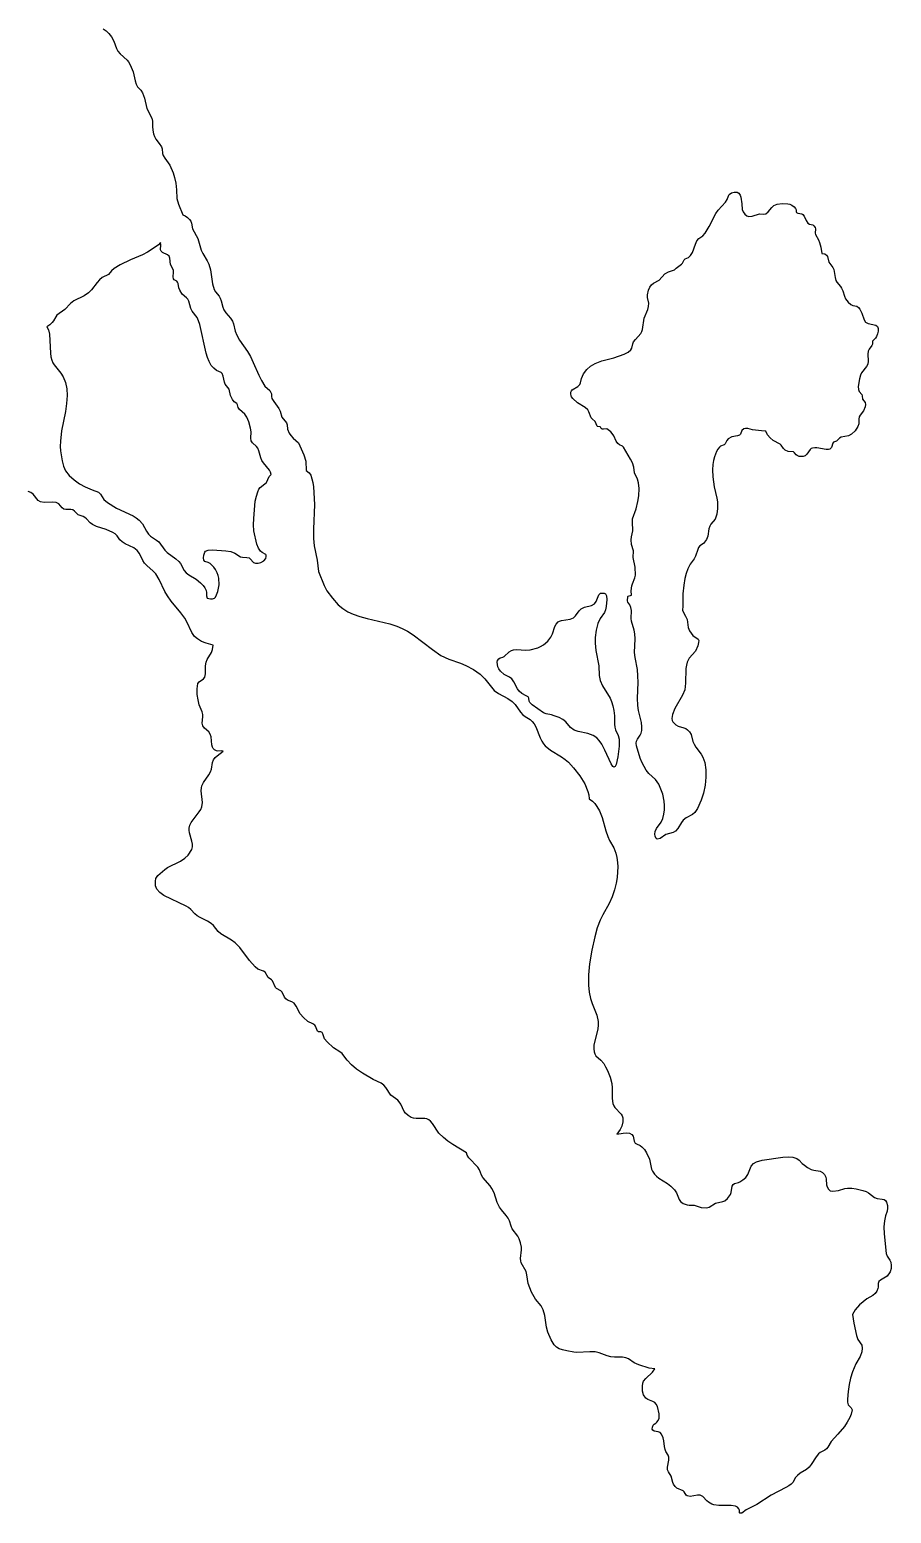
# Model space of a CAD drawing. Header units: metres. Extents: x 4718772 to 4722963, y 2429372 to 2432870.
# Drawn here: x 4721672.3 to 4721905.7, y 2430436 to 2430837.9 of the extents above; entities that cross this region are included whole.
import ezdxf

# ---------------------------------------------------------------- set-up
doc = ezdxf.new("R2010")
doc.units = ezdxf.units.M
doc.layers.add('HI-CUERPO DE AGUA', color=5, linetype='Continuous')

msp = doc.modelspace()

# ---------------------------------------------------------------- linework, layer by layer
at = {"layer": 'HI-CUERPO DE AGUA'}
msp.add_polyline3d([(4721692.23, 2430838.14, 68.56), (4721693.01, 2430837.56, 68.56), (4721693.7, 2430836.86, 68.56), (4721694.42, 2430835.93, 68.56), (4721695.13, 2430834.76, 68.56), (4721695.83, 2430832.79, 68.56), (4721696.18, 2430832.1, 68.56), (4721696.81, 2430831.36, 68.56), (4721698.71, 2430829.66, 68.56), (4721699.09, 2430829.2, 68.56), (4721699.56, 2430828.39, 68.56), (4721700.36, 2430826.49, 68.56), (4721700.83, 2430824.04, 68.56), (4721701.11, 2430823.12, 68.56), (4721701.5, 2430822.46, 68.56), (4721702.42, 2430821.54, 68.56), (4721702.88, 2430820.76, 68.56), (4721703.42, 2430819.38, 68.56), (4721704.04, 2430816.58, 68.56), (4721705.39, 2430813.92, 68.56), (4721705.56, 2430813.16, 68.56), (4721705.53, 2430811.68, 68.56), (4721705.63, 2430810.71, 68.54), (4721705.82, 2430809.73, 68.48), (4721706.07, 2430808.98, 68.43), (4721706.43, 2430808.28, 68.39), (4721707.4, 2430807.09, 68.32), (4721707.98, 2430806.13, 68.26), (4721708.19, 2430805.62, 68.23), (4721708.31, 2430804.35, 68.14), (4721708.5, 2430803.78, 68.06), (4721708.89, 2430803.1, 68.06), (4721710.3, 2430801.18, 68.06), (4721711.13, 2430799.17, 68.06), (4721711.53, 2430797.84, 68.06), (4721711.86, 2430796.29, 68.06), (4721712.08, 2430794.52, 68.17), (4721712.15, 2430792.18, 68.3), (4721712.58, 2430790.67, 68.34), (4721713.8, 2430787.77, 68.4), (4721714.45, 2430787.46, 68.44), (4721715.08, 2430787.02, 68.46), (4721715.63, 2430786.49, 68.42), (4721715.96, 2430786.02, 68.38), (4721716.15, 2430785.47, 68.33), (4721716.42, 2430783.94, 68.17), (4721717.88, 2430781.34, 68.06), (4721718.73, 2430778.17, 68.16), (4721719.17, 2430777.28, 68.34), (4721720.42, 2430775.25, 68.41), (4721720.84, 2430774.35, 68.35), (4721721.25, 2430772.81, 68.17), (4721721.8, 2430769.08, 68.37), (4721722.27, 2430767.56, 68.56), (4721722.65, 2430766.87, 68.63), (4721723.6, 2430765.68, 69.1), (4721723.9, 2430765.19, 69.14), (4721724.16, 2430764.45, 69.12), (4721724.59, 2430762.73, 69.29), (4721724.9, 2430762.02, 69.4), (4721725.46, 2430761.22, 69.53), (4721726.7, 2430759.73, 69.96), (4721727.22, 2430758.91, 69.97), (4721727.51, 2430758.18, 69.96), (4721727.96, 2430756.25, 69.94), (4721728.4, 2430755.16, 69.93), (4721729.17, 2430753.79, 69.89), (4721731.28, 2430750.73, 69.79), (4721732.09, 2430749.38, 69.86), (4721732.87, 2430747.77, 69.8), (4721734.36, 2430744.29, 69.56), (4721735.07, 2430742.87, 69.56), (4721736.04, 2430741.36, 69.54), (4721737.31, 2430740.14, 69.51), (4721737.66, 2430739.66, 69.5), (4721737.77, 2430739.29, 69.49), (4721737.79, 2430738.52, 69.47), (4721737.94, 2430737.96, 69.46), (4721738.42, 2430737.14, 69.44), (4721739.82, 2430735.3, 69.4), (4721740.14, 2430734.6, 69.4), (4721740.65, 2430732.94, 69.4), (4721741.84, 2430731.39, 69.42), (4721742.01, 2430730.84, 69.42), (4721742.15, 2430729.71, 69.42), (4721742.61, 2430728.64, 69.42), (4721743.03, 2430727.98, 69.42), (4721743.66, 2430727.24, 69.41), (4721745.16, 2430725.98, 69.41), (4721746.6, 2430722.74, 69.38), (4721747.07, 2430721.01, 69.37), (4721747.22, 2430718.47, 69.33), (4721748.02, 2430717.89, 69.32), (4721748.45, 2430717.26, 69.31), (4721749, 2430715.23, 69.28), (4721749.2, 2430714.05, 69.26), (4721749.49, 2430709.3, 69.19), (4721749.15, 2430702.6, 69.08), (4721749.16, 2430700.04, 69.06), (4721749.38, 2430698.08, 69.06), (4721750.18, 2430694.17, 69.06), (4721750.51, 2430691.14, 69.06), (4721752.09, 2430687.32, 69.06), (4721752.81, 2430685.93, 69.06), (4721754.33, 2430683.87, 69.06), (4721755.9, 2430682.11, 69.06), (4721757.11, 2430681.08, 69.06), (4721758.46, 2430680.24, 69.06), (4721759.9, 2430679.57, 69.06), (4721761.77, 2430678.91, 69.06), (4721763.69, 2430678.38, 69.06), (4721769.88, 2430676.91, 69.06), (4721771.77, 2430676.31, 69.06), (4721773.24, 2430675.7, 69.06), (4721774.65, 2430674.95, 69.06), (4721776.16, 2430673.97, 69.06), (4721781.38, 2430669.96, 69.06), (4721783.71, 2430668.4, 69.06), (4721785.85, 2430667.34, 69.03), (4721789, 2430666.33, 68.98), (4721790.45, 2430665.69, 68.96), (4721792.54, 2430664.54, 68.93), (4721794.33, 2430663.27, 68.9), (4721795.62, 2430662.07, 68.88), (4721797.38, 2430659.78, 68.85), (4721798.16, 2430658.93, 68.84), (4721799.26, 2430658.11, 68.82), (4721801.85, 2430656.68, 68.78), (4721802.99, 2430655.9, 68.77), (4721803.82, 2430655.09, 68.75), (4721805.3, 2430653.06, 68.73), (4721805.93, 2430652.34, 68.72), (4721806.52, 2430651.84, 68.71), (4721807.85, 2430651.04, 68.69), (4721808.45, 2430650.53, 68.68), (4721808.94, 2430649.9, 68.68), (4721809.43, 2430649.03, 68.67), (4721810.6, 2430646.05, 68.65), (4721811.03, 2430645.15, 68.64), (4721811.45, 2430644.47, 68.63), (4721811.97, 2430643.87, 68.63), (4721813.35, 2430642.75, 68.61), (4721816.4, 2430640.9, 68.56), (4721817.37, 2430640.22, 68.54), (4721818.27, 2430639.44, 68.52), (4721819.61, 2430637.98, 68.49), (4721821.34, 2430635.8, 68.44), (4721822.68, 2430633.59, 68.4), (4721823.5, 2430631.57, 68.37), (4721823.74, 2430630.6, 68.36), (4721823.87, 2430629.54, 68.34), (4721824.77, 2430628.88, 68.32), (4721825.43, 2430628.24, 68.3), (4721825.98, 2430627.49, 68.27), (4721826.67, 2430626.33, 68.24), (4721827.4, 2430624.49, 68.2), (4721828.37, 2430620.85, 68.12), (4721828.87, 2430619.34, 68.08), (4721829.35, 2430618.26, 68.05), (4721830.5, 2430616.27, 68), (4721831.06, 2430614.82, 67.96), (4721831.34, 2430613.68, 67.93), (4721831.55, 2430612.33, 67.91), (4721831.61, 2430611.16, 67.89), (4721831.57, 2430609.8, 67.87), (4721831.42, 2430608.23, 67.85), (4721831.15, 2430606.66, 67.83), (4721830.72, 2430604.92, 67.81), (4721830.12, 2430603.02, 67.79), (4721829.31, 2430601.2, 67.79), (4721827.53, 2430598.08, 67.78), (4721826.81, 2430596.65, 67.76), (4721826.06, 2430594.62, 67.72), (4721825.35, 2430592.17, 67.68), (4721824.55, 2430588.52, 67.62), (4721823.96, 2430584.82, 67.56), (4721823.7, 2430581.87, 67.56), (4721823.69, 2430579.11, 67.62), (4721823.88, 2430577.15, 67.76), (4721824.22, 2430575.41, 67.89), (4721824.65, 2430574.09, 67.99), (4721825.92, 2430570.97, 68.06), (4721826.33, 2430569.24, 68.06), (4721826.33, 2430568.25, 68.06), (4721826.19, 2430567.26, 68.06), (4721825.15, 2430562.8, 68.06), (4721825.09, 2430561.8, 68.06), (4721825.18, 2430561.01, 68.06), (4721825.38, 2430560.45, 68.06), (4721825.69, 2430559.94, 68.06), (4721827.05, 2430558.71, 68.06), (4721827.79, 2430557.81, 68.06), (4721828.31, 2430556.98, 68.06), (4721828.83, 2430555.93, 68.06), (4721829.52, 2430554.1, 68.06), (4721829.99, 2430552.41, 68.06), (4721830.07, 2430551.24, 68.06), (4721830.07, 2430548.32, 68.06), (4721830.29, 2430546.97, 68.06), (4721830.5, 2430546.42, 68.06), (4721830.8, 2430545.93, 68.06), (4721832.55, 2430544.16, 68.06), (4721832.83, 2430543.66, 68.06), (4721832.98, 2430543.13, 68.06), (4721833.01, 2430542.05, 68.06), (4721832.68, 2430540.83, 68.06), (4721832.23, 2430539.97, 68.06), (4721831.33, 2430538.7, 68.06), (4721833.03, 2430539.01, 68.06), (4721833.99, 2430539.07, 68.06), (4721834.75, 2430538.98, 68.06), (4721835.42, 2430538.63, 68.06), (4721835.74, 2430538.15, 68.06), (4721836.07, 2430536.81, 68.06), (4721836.36, 2430536.3, 68.06), (4721836.67, 2430536.08, 68.06), (4721837.7, 2430535.6, 68.06), (4721838.17, 2430535.24, 68.06), (4721838.82, 2430534.51, 68.06), (4721839.36, 2430533.68, 68.06), (4721840.19, 2430531.9, 68.06), (4721840.73, 2430529.22, 68.06), (4721840.98, 2430528.69, 68.06), (4721841.56, 2430527.88, 68.06), (4721842.1, 2430527.3, 68.06), (4721842.71, 2430526.8, 68.06), (4721845.06, 2430525.31, 68.06), (4721846, 2430524.58, 68.06), (4721846.95, 2430523.58, 68.06), (4721847.56, 2430522.8, 68.06), (4721848.27, 2430520.98, 68.06), (4721848.6, 2430520.49, 68.06), (4721849.36, 2430519.94, 68.06), (4721850.42, 2430519.54, 68.06), (4721850.97, 2430519.44, 68.06), (4721852.29, 2430519.46, 68.06), (4721854.17, 2430518.8, 68.06), (4721855.62, 2430518.71, 68.06), (4721856.34, 2430518.89, 68.06), (4721858.12, 2430519.99, 68.06), (4721860.05, 2430520.42, 68.06), (4721860.61, 2430520.63, 68.06), (4721861.35, 2430521.24, 68.06), (4721862.1, 2430522.34, 68.06), (4721862.3, 2430522.88, 68.06), (4721862.6, 2430524.59, 68.06), (4721862.88, 2430525.1, 68.06), (4721863.19, 2430525.32, 68.06), (4721864.34, 2430525.62, 68.06), (4721864.7, 2430525.78, 68.06), (4721865.53, 2430526.32, 68.06), (4721866.28, 2430526.98, 68.06), (4721866.82, 2430527.81, 68.06), (4721867.76, 2430530.01, 68.06), (4721868.39, 2430530.77, 68.06), (4721869.23, 2430531.21, 68.06), (4721870.7, 2430531.65, 68.06), (4721876.31, 2430532.46, 68.06), (4721877.87, 2430532.59, 68.06), (4721879.04, 2430532.5, 68.06), (4721880.15, 2430532.13, 68.06), (4721880.79, 2430531.69, 68.06), (4721881.57, 2430530.79, 68.06), (4721882.16, 2430530.26, 68.06), (4721882.98, 2430529.71, 68.06), (4721884.02, 2430529.15, 68.06), (4721884.75, 2430528.93, 68.06), (4721886.43, 2430528.67, 68.06), (4721887.11, 2430528.35, 68.06), (4721887.62, 2430527.76, 68.06), (4721887.98, 2430527.07, 68.06), (4721888.08, 2430526.52, 68.06), (4721888.18, 2430525.02, 68.06), (4721888.32, 2430524.47, 68.06), (4721888.72, 2430523.79, 68.06), (4721889.14, 2430523.39, 68.06), (4721889.87, 2430523.25, 68.06), (4721891.36, 2430523.41, 68.06), (4721893.12, 2430523.99, 68.06), (4721893.87, 2430524.11, 68.06), (4721895.04, 2430524.09, 68.06), (4721896.19, 2430523.92, 68.06), (4721898.02, 2430523.48, 68.06), (4721898.85, 2430523.19, 68.06), (4721899.5, 2430522.78, 68.06), (4721901.16, 2430521.5, 68.06), (4721901.88, 2430521.26, 68.06), (4721903.22, 2430521.11, 68.06), (4721903.77, 2430520.96, 68.06), (4721904.09, 2430520.76, 68.06), (4721904.38, 2430520.3, 68.06), (4721904.65, 2430519.41, 68.06), (4721904.68, 2430518.62, 68.06), (4721904.56, 2430517.84, 68.06), (4721904.1, 2430516.54, 68.06), (4721903.82, 2430515.2, 68.06), (4721903.7, 2430513.63, 68.06), (4721903.76, 2430511.67, 68.06), (4721904.28, 2430506.38, 68.06), (4721904.56, 2430505.67, 68.06), (4721905.3, 2430504.57, 68.06), (4721905.55, 2430504.06, 68.06), (4721905.71, 2430503.09, 68.06), (4721905.68, 2430502.3, 68.06), (4721905.36, 2430501.38, 68.06), (4721904.55, 2430500.27, 68.06), (4721904.09, 2430499.93, 68.06), (4721902.74, 2430499.18, 68.06), (4721902.31, 2430498.8, 68.06), (4721902.11, 2430498.26, 68.06), (4721902.16, 2430497.27, 68.06), (4721902.09, 2430496.88, 68.06), (4721901.77, 2430496.17, 68.06), (4721901.32, 2430495.53, 68.06), (4721900.73, 2430495.04, 68.06), (4721899.06, 2430494.07, 68.06), (4721897.09, 2430492.43, 68.06), (4721895.91, 2430491.11, 68.06), (4721895.22, 2430489.85, 68.06), (4721895.54, 2430487.48, 68.06), (4721896.24, 2430484.18, 68.06), (4721896.66, 2430483.07, 68.06), (4721897.72, 2430481.52, 68.06), (4721897.85, 2430480.75, 68.06), (4721897.71, 2430479.78, 68.06), (4721897.26, 2430478.48, 68.06), (4721896.14, 2430476.49, 68.06), (4721895.22, 2430474.32, 68.06), (4721894.69, 2430472.64, 68.06), (4721894.3, 2430470.91, 68.06), (4721894.03, 2430468.97, 68.06), (4721893.85, 2430466.88, 68.06), (4721893.85, 2430466.13, 68.06), (4721894.06, 2430465.41, 68.04), (4721894.86, 2430464.55, 68), (4721895.1, 2430464.03, 67.97), (4721894.81, 2430462.87, 67.93), (4721894.45, 2430461.94, 67.9), (4721893.79, 2430460.71, 67.87), (4721893.01, 2430459.55, 67.83), (4721891.25, 2430457.39, 67.78), (4721889.39, 2430455.46, 67.74), (4721888.5, 2430453.91, 67.69), (4721888.15, 2430453.43, 67.68), (4721887.68, 2430453.07, 67.67), (4721886.44, 2430452.43, 67.68), (4721886, 2430452.06, 67.68), (4721885.37, 2430451.33, 67.73), (4721884.03, 2430449.22, 67.87), (4721883.43, 2430448.46, 67.92), (4721882.7, 2430447.84, 67.97), (4721881.03, 2430446.84, 68.05), (4721880.26, 2430446.25, 68.06), (4721879.78, 2430445.65, 68.06), (4721878.99, 2430444.33, 68.06), (4721878.6, 2430443.9, 68.06), (4721877.99, 2430443.43, 68.06), (4721877.16, 2430442.94, 68.06), (4721873.12, 2430440.9, 68.06), (4721869.31, 2430438.34, 68.06), (4721866.35, 2430436.96, 68.06), (4721865.24, 2430436.04, 68.06), (4721864.63, 2430435.99, 68.06), (4721864.54, 2430436.13, 68.06), (4721864.55, 2430436.85, 68.06), (4721864.42, 2430437.22, 68.06), (4721864.04, 2430437.67, 68.06), (4721863.51, 2430437.93, 68.06), (4721862.35, 2430438.11, 68.08), (4721859.01, 2430438.1, 68.15), (4721857.65, 2430438.29, 68.18), (4721857.1, 2430438.5, 68.2), (4721856.15, 2430439.02, 68.21), (4721855.71, 2430439.39, 68.22), (4721854.65, 2430440.53, 68.23), (4721854.33, 2430440.75, 68.24), (4721853.96, 2430440.88, 68.25), (4721853.17, 2430440.89, 68.27), (4721851.2, 2430440.58, 68.32), (4721850.41, 2430440.69, 68.33), (4721850.09, 2430440.92, 68.33), (4721849.59, 2430441.82, 68.33), (4721849.35, 2430442.09, 68.33), (4721847.65, 2430442.8, 68.36), (4721847.13, 2430443.28, 68.36), (4721846.71, 2430443.85, 68.35), (4721846.5, 2430444.38, 68.34), (4721846.1, 2430446.03, 68.32), (4721845.33, 2430447.26, 68.31), (4721845.1, 2430447.77, 68.3), (4721845.05, 2430448.53, 68.29), (4721845.41, 2430450.42, 68.25), (4721845.43, 2430451.19, 68.24), (4721845.26, 2430451.75, 68.23), (4721844.64, 2430452.77, 68.22), (4721844.42, 2430453.32, 68.21), (4721844.27, 2430454.09, 68.2), (4721844.12, 2430455.64, 68.18), (4721843.94, 2430456.4, 68.17), (4721843.41, 2430457.41, 68.16), (4721843.06, 2430457.85, 68.15), (4721842.58, 2430458.09, 68.15), (4721841.51, 2430458.23, 68.18), (4721841.11, 2430458.53, 68.19), (4721840.94, 2430458.83, 68.19), (4721840.97, 2430459.37, 68.18), (4721841.2, 2430459.86, 68.16), (4721841.44, 2430460.13, 68.14), (4721841.96, 2430460.39, 68.12), (4721842.23, 2430460.64, 68.11), (4721842.53, 2430461.1, 68.1), (4721842.79, 2430461.79, 68.09), (4721842.78, 2430462.93, 68.07), (4721842.35, 2430464.91, 68.06), (4721842.05, 2430465.59, 68.06), (4721841.66, 2430466.01, 68.06), (4721841.15, 2430466.29, 68.06), (4721839.71, 2430466.86, 68.06), (4721839.24, 2430467.18, 68.06), (4721838.58, 2430468.1, 68.06), (4721838.3, 2430469.05, 68.06), (4721838.28, 2430470.43, 68.06), (4721838.41, 2430471.21, 68.06), (4721838.62, 2430471.75, 68.06), (4721839.2, 2430472.53, 68.06), (4721841.03, 2430474.25, 68.06), (4721841.68, 2430475.15, 68.06), (4721840.13, 2430475.35, 68.06), (4721837.33, 2430476.21, 68.06), (4721836.09, 2430476.79, 68.06), (4721834.55, 2430477.87, 68.06), (4721833.82, 2430478.14, 68.06), (4721832.85, 2430478.29, 68.06), (4721830.68, 2430478.31, 68.06), (4721829.7, 2430478.4, 68.06), (4721828.77, 2430478.65, 68.06), (4721826.61, 2430479.46, 68.27), (4721825.46, 2430479.7, 68.39), (4721824.07, 2430479.74, 68.5), (4721820.5, 2430479.59, 68.53), (4721819.71, 2430479.65, 68.51), (4721817.77, 2430479.98, 68.48), (4721816.61, 2430480.24, 68.47), (4721815.69, 2430480.57, 68.45), (4721815.01, 2430480.97, 68.45), (4721814.34, 2430481.66, 68.45), (4721813.58, 2430482.97, 68.46), (4721812.65, 2430485.1, 68.49), (4721812.34, 2430486.46, 68.52), (4721811.89, 2430489.61, 68.56), (4721811.44, 2430491.14, 68.56), (4721810.86, 2430492.18, 68.56), (4721809.29, 2430494.03, 68.56), (4721808.25, 2430495.89, 68.56), (4721807.36, 2430498.25, 68.56), (4721807.01, 2430500.58, 68.56), (4721806.77, 2430501.53, 68.56), (4721805.47, 2430503.87, 68.56), (4721805.34, 2430504.43, 68.56), (4721805.3, 2430505.01, 68.56), (4721805.53, 2430507.33, 68.56), (4721805.52, 2430508.1, 68.56), (4721805.3, 2430509.25, 68.56), (4721804.93, 2430510.36, 68.56), (4721804.54, 2430511.03, 68.56), (4721803.03, 2430513.06, 68.56), (4721802.73, 2430513.77, 68.56), (4721802.31, 2430515.23, 68.56), (4721801.96, 2430515.92, 68.56), (4721801.38, 2430516.7, 68.56), (4721800.08, 2430518.16, 68.56), (4721799.53, 2430518.96, 68.56), (4721798.96, 2430520.21, 68.56), (4721798.08, 2430522.8, 68.52), (4721797.47, 2430524.02, 68.48), (4721797.01, 2430524.67, 68.47), (4721795.06, 2430526.92, 68.4), (4721794.68, 2430527.61, 68.38), (4721794.11, 2430529.06, 68.34), (4721793.72, 2430529.74, 68.32), (4721791.22, 2430532.31, 68.22), (4721790.85, 2430532.98, 68.2), (4721790.63, 2430533.69, 68.18), (4721786.92, 2430535.86, 68.06), (4721785.61, 2430536.77, 68.06), (4721784.36, 2430537.76, 68.06), (4721783.09, 2430539, 68.06), (4721781.39, 2430541.63, 68.06), (4721780.89, 2430542.23, 68.06), (4721780.44, 2430542.61, 68.06), (4721779.92, 2430542.87, 68.06), (4721779.35, 2430542.99, 68.06), (4721777.01, 2430542.98, 68.06), (4721776.23, 2430543.06, 68.06), (4721775.68, 2430543.24, 68.06), (4721774.85, 2430543.76, 68.06), (4721774.12, 2430544.4, 68.06), (4721773.75, 2430544.86, 68.12), (4721772.82, 2430546.82, 68.25), (4721772.4, 2430547.49, 68.3), (4721771.99, 2430547.9, 68.35), (4721770.72, 2430548.8, 68.43), (4721770.14, 2430549.31, 68.43), (4721768.78, 2430551.37, 68.42), (4721768.27, 2430551.94, 68.43), (4721767.47, 2430552.5, 68.43), (4721765.36, 2430553.54, 68.45), (4721762.5, 2430555.25, 68.5), (4721760.87, 2430556.34, 68.54), (4721759.5, 2430557.44, 68.56), (4721758.27, 2430558.71, 68.56), (4721757.4, 2430559.96, 68.56), (4721756.91, 2430560.54, 68.56), (4721756.32, 2430561.01, 68.56), (4721754.57, 2430562.13, 68.56), (4721752.88, 2430563.67, 68.8), (4721752.17, 2430564.57, 68.84), (4721751.72, 2430565.87, 68.81), (4721751.52, 2430566.2, 68.8), (4721751.19, 2430566.4, 68.81), (4721750.58, 2430566.4, 68.84), (4721750.27, 2430566.6, 68.85), (4721749.71, 2430567.95, 68.89), (4721749.5, 2430568.25, 68.9), (4721749.04, 2430568.58, 68.93), (4721747.66, 2430569.22, 69), (4721746.47, 2430570.27, 69.06), (4721745.58, 2430571.33, 69.06), (4721744.51, 2430573.37, 69.06), (4721743.94, 2430574.15, 69.06), (4721743.34, 2430574.59, 69.06), (4721742.12, 2430575.03, 69.16), (4721741.65, 2430575.33, 69.23), (4721741.33, 2430575.8, 69.28), (4721740.7, 2430577.18, 69.33), (4721740.29, 2430577.55, 69.32), (4721739.18, 2430578.13, 69.34), (4721738.92, 2430578.39, 69.34), (4721738.08, 2430580.26, 69.23), (4721737.82, 2430580.53, 69.23), (4721736.88, 2430581.17, 69.23), (4721736.12, 2430582.56, 69.16), (4721735.62, 2430582.88, 69.17), (4721734.13, 2430583.38, 69.21), (4721733.39, 2430584, 69.2), (4721731.82, 2430585.77, 69.08), (4721729.21, 2430589.28, 69.06), (4721727.96, 2430590.56, 69.06), (4721727, 2430591.25, 69.06), (4721724.11, 2430592.98, 69.06), (4721723.36, 2430593.62, 69.06), (4721722.05, 2430595.23, 69.06), (4721721.5, 2430595.77, 69.06), (4721720.5, 2430596.42, 69.06), (4721718.52, 2430597.36, 69.06), (4721717.66, 2430597.86, 69.06), (4721717.06, 2430598.35, 69.06), (4721715.91, 2430599.6, 69.06), (4721715.34, 2430600.1, 69.06), (4721714.67, 2430600.5, 69.06), (4721708.65, 2430603.36, 69.06), (4721707.52, 2430604.15, 69.06), (4721706.76, 2430605.03, 69.06), (4721706.42, 2430605.95, 69.06), (4721706.34, 2430607.24, 69.06), (4721706.48, 2430607.97, 69.06), (4721707, 2430608.76, 69.06), (4721708.88, 2430610.38, 69.06), (4721709.67, 2430610.96, 69.06), (4721713.2, 2430612.69, 69.06), (4721714.36, 2430613.43, 69.06), (4721715.19, 2430614.25, 69.06), (4721716.19, 2430615.78, 69.06), (4721716.41, 2430616.51, 69.06), (4721716.4, 2430617.29, 69.06), (4721716.25, 2430618.05, 69.06), (4721715.58, 2430620.29, 69.06), (4721715.47, 2430621.06, 69.06), (4721715.5, 2430621.64, 69.06), (4721715.72, 2430622.41, 69.06), (4721716.07, 2430623.12, 69.06), (4721718.21, 2430626, 69.06), (4721718.62, 2430626.68, 69.06), (4721718.94, 2430627.41, 69.06), (4721719.11, 2430628.58, 69.06), (4721718.77, 2430631.7, 69.06), (4721718.81, 2430632.49, 69.06), (4721718.94, 2430633.06, 69.06), (4721719.35, 2430633.93, 69.06), (4721720.8, 2430636, 69.06), (4721721.27, 2430636.85, 69.06), (4721721.51, 2430637.6, 69.06), (4721721.82, 2430639.37, 69.06), (4721722.11, 2430640.1, 69.06), (4721722.56, 2430640.7, 69.06), (4721723.1, 2430641.23, 69.06), (4721724.67, 2430642.43, 69.06), (4721724.13, 2430642.53, 69.06), (4721723.23, 2430642.45, 69.06), (4721722.87, 2430642.52, 69.06), (4721722.4, 2430642.81, 69.06), (4721721.98, 2430643.22, 69.06), (4721721.79, 2430643.57, 69.06), (4721721.62, 2430644.14, 69.06), (4721721.42, 2430646.32, 69.06), (4721721.22, 2430647.09, 69.06), (4721720.79, 2430647.73, 69.06), (4721719.64, 2430648.7, 69.06), (4721719.18, 2430649.29, 69.06), (4721719.04, 2430650.05, 69.06), (4721719.21, 2430651.79, 69.06), (4721719.18, 2430652.37, 69.06), (4721718.98, 2430653.1, 69.06), (4721718.2, 2430655.05, 69.06), (4721717.9, 2430656.4, 69.06), (4721717.7, 2430657.78, 69.06), (4721717.68, 2430659.36, 69.06), (4721717.88, 2430660.82, 69.06), (4721718.21, 2430661.28, 69.06), (4721719.38, 2430662.01, 69.06), (4721719.71, 2430662.5, 69.06), (4721719.92, 2430663.45, 69.06), (4721719.94, 2430665.6, 69.06), (4721720.08, 2430666.56, 69.06), (4721720.39, 2430667.29, 69.06), (4721721.51, 2430669.15, 69.06), (4721721.8, 2430670.04, 69.06), (4721721.97, 2430671.15, 69.06), (4721720.12, 2430671.69, 69.06), (4721718.88, 2430672.19, 69.06), (4721717.72, 2430672.85, 69.06), (4721716.99, 2430673.49, 69.06), (4721716.21, 2430674.62, 69.06), (4721714.91, 2430677.48, 69.06), (4721714.33, 2430678.5, 69.06), (4721713.28, 2430679.91, 69.06), (4721710.64, 2430683.08, 69.06), (4721709.61, 2430684.51, 69.06), (4721708.92, 2430685.73, 69.06), (4721707.38, 2430688.98, 69.06), (4721706.43, 2430690.5, 69.06), (4721705.78, 2430691.22, 69.06), (4721704.05, 2430692.72, 69.06), (4721703.41, 2430693.42, 69.06), (4721702.99, 2430694.08, 69.06), (4721702.04, 2430696.02, 69.06), (4721701.45, 2430696.79, 69.06), (4721700.49, 2430697.5, 69.06), (4721698.18, 2430698.66, 69.06), (4721697.34, 2430699.19, 69.06), (4721696.76, 2430699.73, 69.06), (4721696.02, 2430700.81, 69.06), (4721695.45, 2430701.31, 69.06), (4721694.79, 2430701.7, 69.06), (4721693.04, 2430702.51, 69.06), (4721690.37, 2430703.34, 69.06), (4721689.28, 2430703.82, 69.06), (4721688.66, 2430704.28, 69.06), (4721687.67, 2430705.41, 69.06), (4721687.25, 2430705.78, 69.06), (4721686.77, 2430706.03, 69.06), (4721685.4, 2430706.5, 69.06), (4721684.48, 2430707.49, 69.06), (4721684, 2430707.81, 69.06), (4721683.44, 2430707.91, 69.06), (4721682.11, 2430707.89, 69), (4721681.56, 2430708.04, 68.93), (4721681.09, 2430708.41, 68.84), (4721680.18, 2430709.46, 68.62), (4721679.49, 2430709.81, 68.55), (4721678.53, 2430709.92, 68.52), (4721676.22, 2430709.78, 68.47), (4721675.27, 2430709.96, 68.43), (4721674.62, 2430710.39, 68.4), (4721673.25, 2430712.06, 68.29), (4721672.65, 2430712.57, 68.26), (4721671.91, 2430712.79, 68.24)], dxfattribs=at)
for points in [[(4721868.04, 2430787.37, 67.64), (4721870.04, 2430788.04, 67.65), (4721871.19, 2430787.94, 67.63), (4721871.76, 2430788.04, 67.63), (4721872.38, 2430788.52, 67.64), (4721873.36, 2430789.75, 67.68), (4721873.92, 2430790.3, 67.69), (4721874.81, 2430790.65, 67.68), (4721876.11, 2430790.83, 67.65), (4721877.68, 2430790.74, 67.61), (4721878.25, 2430790.6, 67.6), (4721878.79, 2430790.36, 67.58), (4721879.4, 2430789.88, 67.56), (4721879.77, 2430789.45, 67.56), (4721879.92, 2430789.1, 67.56), (4721879.92, 2430788.52, 67.56), (4721880.01, 2430788.36, 67.56), (4721880.34, 2430788.19, 67.56), (4721881.44, 2430787.99, 67.56), (4721881.77, 2430787.83, 67.56), (4721882.1, 2430787.38, 67.56), (4721882.6, 2430786.18, 67.56), (4721883.13, 2430785.5, 67.56), (4721883.55, 2430785.22, 67.57), (4721884.42, 2430785.06, 67.61), (4721884.72, 2430784.8, 67.63), (4721885.04, 2430784.31, 67.67), (4721885.16, 2430783.95, 67.69), (4721885.1, 2430782.82, 67.73), (4721885.16, 2430782.45, 67.75), (4721885.96, 2430780.96, 67.84), (4721886.24, 2430780.25, 67.88), (4721886.6, 2430778.97, 67.95), (4721886.91, 2430777.28, 68.03), (4721887.74, 2430777.15, 68.06), (4721888.13, 2430776.86, 68.06), (4721888.44, 2430776.46, 68.06), (4721888.81, 2430774.88, 68.06), (4721889.86, 2430773.44, 68.06), (4721890.12, 2430772.9, 68.06), (4721890.46, 2430770.74, 68.08), (4721890.68, 2430769.98, 68.1), (4721890.97, 2430769.49, 68.12), (4721891.94, 2430768.37, 68.15), (4721892.25, 2430767.9, 68.16), (4721892.55, 2430767.19, 68.19), (4721892.99, 2430765.7, 68.23), (4721893.32, 2430765, 68.24), (4721894.03, 2430764.08, 68.26), (4721894.76, 2430763.44, 68.26), (4721895.28, 2430763.21, 68.25), (4721896.37, 2430762.97, 68.22), (4721896.83, 2430762.63, 68.2), (4721897.16, 2430762.16, 68.19), (4721897.69, 2430761.15, 68.19), (4721898.33, 2430759.34, 68.18), (4721898.75, 2430758.7, 68.17), (4721899.44, 2430758.35, 68.13), (4721901.5, 2430757.82, 67.96), (4721901.98, 2430757.5, 67.92), (4721902.16, 2430756.97, 67.92), (4721902.13, 2430756.22, 67.95), (4721901.95, 2430755.49, 68), (4721901.67, 2430754.79, 68.05), (4721901.39, 2430754.3, 68.08), (4721900.64, 2430753.48, 68.16), (4721900.58, 2430752.72, 68.19), (4721900.47, 2430752.37, 68.2), (4721899.71, 2430751.32, 68.29), (4721899.48, 2430750.81, 68.32), (4721899.38, 2430750.03, 68.35), (4721899.45, 2430748.07, 68.4), (4721899.31, 2430747.3, 68.43), (4721898.94, 2430746.63, 68.47), (4721897.63, 2430744.99, 68.62), (4721897.34, 2430744.28, 68.66), (4721897.12, 2430743.33, 68.7), (4721896.77, 2430741.2, 68.78), (4721896.78, 2430740.41, 68.8), (4721896.98, 2430739.87, 68.8), (4721897.73, 2430739.04, 68.76), (4721897.85, 2430738.71, 68.76), (4721897.92, 2430737.84, 68.78), (4721898.62, 2430736.91, 68.75), (4721898.69, 2430736.34, 68.76), (4721898.59, 2430735.76, 68.78), (4721898.19, 2430734.67, 68.84), (4721897.27, 2430733.49, 68.94), (4721897, 2430732.99, 68.97), (4721896.92, 2430732.43, 68.99), (4721896.93, 2430731.1, 69.02), (4721896.68, 2430730.37, 69.06), (4721895.94, 2430729.25, 69.14), (4721894.95, 2430728.34, 69.24), (4721894.1, 2430727.88, 69.31), (4721892.16, 2430727.52, 69.46), (4721891.67, 2430727.22, 69.51), (4721890.89, 2430726.41, 69.56), (4721890.08, 2430726.18, 69.56), (4721889.86, 2430725.9, 69.56), (4721889.5, 2430724.68, 69.56), (4721889.05, 2430724.31, 69.56), (4721888.67, 2430724.21, 69.56), (4721888.08, 2430724.19, 69.56), (4721885.56, 2430724.6, 69.5), (4721884.97, 2430724.64, 69.45), (4721884.38, 2430724.58, 69.42), (4721884.01, 2430724.44, 69.4), (4721883.7, 2430724.21, 69.39), (4721882.82, 2430722.89, 69.39), (4721882.41, 2430722.46, 69.38), (4721881.86, 2430722.28, 69.35), (4721881.3, 2430722.24, 69.31), (4721880.73, 2430722.31, 69.27), (4721880.2, 2430722.51, 69.23), (4721879.91, 2430722.73, 69.19), (4721879.48, 2430723.3, 69.14), (4721879.17, 2430723.5, 69.11), (4721877.8, 2430723.59, 69.04), (4721876.99, 2430723.99, 69), (4721876.46, 2430724.47, 68.98), (4721875.88, 2430725.36, 68.95), (4721875.63, 2430725.62, 68.94), (4721873.73, 2430726.64, 68.88), (4721872.9, 2430727.35, 68.85), (4721872.2, 2430728.18, 68.82), (4721871.7, 2430729.15, 68.8), (4721870.56, 2430729.2, 68.79), (4721868.1, 2430729.49, 68.76), (4721866.81, 2430729.84, 68.73), (4721866.24, 2430729.9, 68.72), (4721865.72, 2430729.74, 68.71), (4721865.18, 2430729.35, 68.71), (4721864.83, 2430728.31, 68.72), (4721864.56, 2430728.05, 68.72), (4721864.02, 2430727.87, 68.72), (4721862.53, 2430727.65, 68.7), (4721861.52, 2430727.06, 68.69), (4721861.16, 2430726.64, 68.69), (4721860.68, 2430725.67, 68.7), (4721860.42, 2430725.44, 68.7), (4721859.44, 2430725.06, 68.69), (4721859.15, 2430724.85, 68.69), (4721858.67, 2430724.26, 68.69), (4721858.33, 2430723.59, 68.7), (4721857.77, 2430722.18, 68.72), (4721857.5, 2430721.24, 68.73), (4721857.32, 2430720.08, 68.74), (4721857.27, 2430718.71, 68.75), (4721857.38, 2430716.76, 68.77), (4721857.7, 2430714.04, 68.78), (4721858.43, 2430711.01, 68.79), (4721858.59, 2430710.04, 68.79), (4721858.64, 2430708.15, 68.78), (4721858.45, 2430706.68, 68.77), (4721858.2, 2430705.85, 68.75), (4721857.96, 2430705.34, 68.74), (4721856.85, 2430703.95, 68.67), (4721856.55, 2430703.44, 68.64), (4721856.31, 2430702.68, 68.6), (4721855.96, 2430700.73, 68.42), (4721855.6, 2430699.81, 68.31), (4721854.82, 2430698.67, 68.16), (4721853.87, 2430698.08, 68.06), (4721853.49, 2430697.64, 68.06), (4721853.25, 2430697.11, 68.06), (4721852.69, 2430695.25, 68.06), (4721852.3, 2430694.6, 68.06), (4721851.18, 2430693.09, 68.06), (4721850.55, 2430691.87, 68.06), (4721850.09, 2430690.55, 68.06), (4721849.77, 2430689.2, 68.06), (4721849.5, 2430687.42, 68.06), (4721849.25, 2430685.04, 68.06), (4721849.27, 2430681.84, 68.06), (4721849.11, 2430680.55, 68.07), (4721849.99, 2430679.02, 68.06), (4721850.38, 2430678.13, 68.06), (4721850.72, 2430675.99, 68.06), (4721851.05, 2430675.06, 68.06), (4721851.46, 2430674.38, 68.06), (4721851.97, 2430673.76, 68.06), (4721853.38, 2430672.82, 68.06), (4721853.53, 2430672.47, 68.06), (4721853.52, 2430671.9, 68.06), (4721853.26, 2430670.98, 68.06), (4721852.62, 2430669.58, 68.06), (4721850.95, 2430667.61, 68.08), (4721850.4, 2430666.56, 68.08), (4721850.18, 2430665.79, 68.09), (4721850.05, 2430664.81, 68.09), (4721849.99, 2430660.84, 68.09), (4721849.75, 2430659.08, 68.09), (4721849.17, 2430657.61, 68.1), (4721847.08, 2430654.03, 68.12), (4721846.43, 2430652.42, 68.12), (4721846.27, 2430651.32, 68.11), (4721846.34, 2430650.78, 68.11), (4721846.51, 2430650.44, 68.11), (4721847.3, 2430649.61, 68.09), (4721848, 2430649.25, 68.08), (4721849.51, 2430648.81, 68.06), (4721850.06, 2430648.58, 68.06), (4721850.53, 2430648.23, 68.06), (4721851.07, 2430647.66, 68.06), (4721851.46, 2430646.97, 68.06), (4721851.97, 2430645.04, 68.06), (4721852.28, 2430644.32, 68.06), (4721852.79, 2430643.5, 68.06), (4721854.17, 2430641.64, 68.06), (4721854.66, 2430640.81, 68.06), (4721855.16, 2430639.35, 68), (4721855.48, 2430637.44, 67.8), (4721855.47, 2430635.39, 67.66), (4721855.25, 2430633.23, 67.64), (4721854.81, 2430631.1, 67.63), (4721854.21, 2430629.21, 67.63), (4721853.16, 2430626.92, 67.64), (4721852.45, 2430625.82, 67.64), (4721851.84, 2430625.32, 67.64), (4721850.13, 2430624.36, 67.66), (4721849.34, 2430623.78, 67.67), (4721848.87, 2430623.16, 67.67), (4721847.92, 2430621.48, 67.67), (4721847.27, 2430620.78, 67.67), (4721846.59, 2430620.45, 67.68), (4721844.61, 2430619.85, 67.72), (4721843.12, 2430618.8, 67.74), (4721842.24, 2430618.64, 67.76), (4721841.98, 2430618.8, 67.77), (4721841.72, 2430619.39, 67.78), (4721841.67, 2430619.93, 67.79), (4721841.76, 2430620.65, 67.8), (4721842.07, 2430621.54, 67.81), (4721843.39, 2430623.2, 67.8), (4721843.82, 2430624.25, 67.81), (4721844.07, 2430625.36, 67.82), (4721844.24, 2430626.54, 67.83), (4721844.28, 2430627.73, 67.85), (4721844.2, 2430628.91, 67.87), (4721843.78, 2430630.83, 67.92), (4721842.7, 2430633.51, 67.98), (4721841.87, 2430634.8, 68.02), (4721840.05, 2430636.42, 68.08), (4721839.34, 2430637.31, 68.1), (4721838.72, 2430638.28, 68.12), (4721838.09, 2430639.48, 68.14), (4721837.64, 2430640.58, 68.16), (4721836.67, 2430643.89, 68.2), (4721836.61, 2430644.63, 68.21), (4721836.7, 2430645.19, 68.21), (4721836.93, 2430645.71, 68.21), (4721837.67, 2430646.81, 68.21), (4721837.92, 2430647.32, 68.21), (4721838.11, 2430648.08, 68.21), (4721838.15, 2430649.06, 68.22), (4721838, 2430650.22, 68.23), (4721837.2, 2430653.46, 68.25), (4721837, 2430654.82, 68.26), (4721836.95, 2430656.78, 68.27), (4721837.09, 2430661.1, 68.28), (4721837.08, 2430662.87, 68.28), (4721836.92, 2430664.62, 68.28), (4721836.33, 2430667.86, 68.29), (4721836.17, 2430669.21, 68.29), (4721836.31, 2430672.91, 68.29), (4721836.25, 2430674.28, 68.28), (4721836.05, 2430675.23, 68.28), (4721835.34, 2430677.63, 68.29), (4721835.27, 2430678.42, 68.29), (4721835.29, 2430680.59, 68.29), (4721835.19, 2430681.38, 68.29), (4721834.91, 2430682.11, 68.29), (4721834.31, 2430682.81, 68.3), (4721834.2, 2430683.16, 68.3), (4721834.33, 2430684.32, 68.29), (4721834.46, 2430684.47, 68.29), (4721835.34, 2430684.74, 68.28), (4721835.26, 2430685.89, 68.28), (4721835.41, 2430687.23, 68.27), (4721835.56, 2430687.79, 68.27), (4721836.24, 2430689.39, 68.26), (4721836.38, 2430690.15, 68.26), (4721836.31, 2430692.27, 68.29), (4721835.76, 2430694.89, 68.33), (4721835.87, 2430696.69, 68.31), (4721835.29, 2430698.42, 68.34), (4721835.21, 2430699.75, 68.41), (4721835.29, 2430700.5, 68.45), (4721835.69, 2430702.16, 68.54), (4721835.58, 2430704.55, 68.56), (4721835.64, 2430705.35, 68.56), (4721836.56, 2430708.12, 68.56), (4721837.01, 2430710.06, 68.56), (4721837.28, 2430711.63, 68.56), (4721837.39, 2430713.61, 68.56), (4721837.22, 2430715.19, 68.56), (4721836.96, 2430716.14, 68.56), (4721836.15, 2430717.86, 68.56), (4721835.95, 2430719.39, 68.56), (4721835.58, 2430720.53, 68.56), (4721835.04, 2430721.6, 68.56), (4721833.13, 2430724.81, 68.56), (4721832.87, 2430725.08, 68.56), (4721832.06, 2430725.43, 68.56), (4721831.61, 2430725.79, 68.56), (4721831.16, 2430726.43, 68.59), (4721830.51, 2430727.84, 68.65), (4721830.11, 2430728.51, 68.67), (4721829.71, 2430728.94, 68.66), (4721828.68, 2430729.82, 68.66), (4721827.75, 2430729.68, 68.68), (4721827.38, 2430729.7, 68.69), (4721827.08, 2430729.91, 68.69), (4721826.97, 2430730.26, 68.68), (4721826.83, 2430730.34, 68.68), (4721826.16, 2430730.37, 68.69), (4721826.01, 2430730.5, 68.69), (4721825.47, 2430731.76, 68.66), (4721824.66, 2430732.45, 68.66), (4721824.43, 2430732.76, 68.65), (4721823.79, 2430734.37, 68.61), (4721823.51, 2430734.88, 68.6), (4721822.78, 2430735.55, 68.59), (4721820.73, 2430736.79, 68.59), (4721819.46, 2430737.96, 68.57), (4721819.11, 2430738.4, 68.56), (4721818.94, 2430738.73, 68.55), (4721818.86, 2430739.24, 68.54), (4721818.89, 2430739.72, 68.53), (4721819.03, 2430740.08, 68.52), (4721819.29, 2430740.36, 68.49), (4721820.77, 2430741.24, 68.37), (4721821.34, 2430741.75, 68.33), (4721821.55, 2430742.28, 68.29), (4721821.78, 2430743.41, 68.23), (4721822.34, 2430744.63, 68.16), (4721823.22, 2430745.88, 68.06), (4721824.24, 2430746.79, 68.06), (4721825.44, 2430747.47, 68.06), (4721827.27, 2430748.21, 68.06), (4721830.56, 2430748.99, 68.06), (4721833.35, 2430749.98, 68.26), (4721834.41, 2430750.5, 68.34), (4721835.15, 2430751.14, 68.42), (4721835.45, 2430751.65, 68.45), (4721835.67, 2430752.84, 68.51), (4721835.91, 2430753.37, 68.55), (4721836.37, 2430754.01, 68.56), (4721837.81, 2430755.6, 68.56), (4721838.12, 2430756.1, 68.56), (4721838.34, 2430756.64, 68.56), (4721838.79, 2430759.76, 68.56), (4721839.74, 2430762.12, 68.56), (4721839.95, 2430762.87, 68.56), (4721839.99, 2430763.83, 68.56), (4721839.7, 2430765.32, 68.56), (4721839.64, 2430766.07, 68.56), (4721839.91, 2430767.36, 68.56), (4721840.31, 2430768.19, 68.56), (4721840.75, 2430768.77, 68.56), (4721841.28, 2430769.26, 68.54), (4721842.82, 2430770.07, 68.49), (4721844.39, 2430771.8, 68.43), (4721845.39, 2430772.35, 68.4), (4721847.01, 2430772.89, 68.34), (4721847.43, 2430773.33, 68.33), (4721848.86, 2430774.37, 68.27), (4721849.11, 2430774.67, 68.26), (4721849.57, 2430775.6, 68.24), (4721849.88, 2430775.81, 68.23), (4721850.73, 2430776.17, 68.2), (4721851.32, 2430776.71, 68.18), (4721851.82, 2430777.57, 68.16), (4721852.62, 2430779.82, 68.06), (4721853.04, 2430780.72, 68.06), (4721853.53, 2430781.35, 68.02), (4721854.65, 2430782.06, 67.89), (4721855.28, 2430782.76, 67.81), (4721856.41, 2430784.56, 67.77), (4721858.13, 2430788.08, 68.05), (4721858.83, 2430789.03, 68.04), (4721860.81, 2430791.2, 68), (4721861.23, 2430791.87, 68.02), (4721861.6, 2430792.93, 68.06), (4721861.81, 2430793.25, 68.06), (4721862.41, 2430793.69, 68.06), (4721863.12, 2430793.93, 68.06), (4721863.96, 2430793.88, 68.06), (4721864.44, 2430793.61, 68.04), (4721864.75, 2430793.1, 68), (4721864.91, 2430792.52, 67.97), (4721865.18, 2430790.76, 67.87), (4721865.27, 2430789.23, 67.78), (4721865.56, 2430788.53, 67.74), (4721866, 2430787.91, 67.7), (4721866.59, 2430787.44, 67.67), (4721867.13, 2430787.31, 67.65)], [(4721704.26, 2430777.67, 68.06), (4721702.88, 2430776.92, 68.06), (4721699.61, 2430775.56, 68.06), (4721696.81, 2430774.22, 68.06), (4721695.16, 2430773.25, 68.06), (4721694.45, 2430772.59, 68.06), (4721693.62, 2430771.55, 68.06), (4721691.96, 2430770.73, 68.06), (4721691.19, 2430770.14, 68.06), (4721690.54, 2430769.42, 68.06), (4721689.01, 2430767.4, 68.06), (4721688.19, 2430766.58, 68.06), (4721687.05, 2430765.84, 68.06), (4721684.28, 2430764.44, 68.06), (4721683.33, 2430763.77, 68.06), (4721681.86, 2430762.07, 68.06), (4721679.7, 2430760.53, 68.06), (4721679.35, 2430760.1, 68.06), (4721678.74, 2430759.01, 68.06), (4721678.41, 2430758.57, 68.06), (4721677.73, 2430757.95, 68.06), (4721676.96, 2430757.43, 68.06), (4721677.41, 2430756.56, 68.06), (4721677.68, 2430755.41, 68.06), (4721677.94, 2430750.29, 68.06), (4721678.07, 2430749.31, 68.06), (4721678.3, 2430748.35, 68.06), (4721678.59, 2430747.62, 68.06), (4721678.9, 2430747.11, 68.06), (4721680.76, 2430744.83, 68.06), (4721681.4, 2430743.84, 68.06), (4721682.02, 2430742.37, 68.06), (4721682.38, 2430740.62, 68.06), (4721682.46, 2430738.83, 68.06), (4721682.3, 2430736.64, 68.06), (4721681.96, 2430734.48, 68.06), (4721680.95, 2430729.19, 68.06), (4721680.61, 2430726.43, 68.06), (4721680.56, 2430725.03, 68.09), (4721680.62, 2430723.84, 68.15), (4721681.06, 2430721.13, 68.29), (4721681.42, 2430719.63, 68.37), (4721682.01, 2430718.39, 68.45), (4721682.98, 2430717.13, 68.54), (4721684.31, 2430715.93, 68.56), (4721685.79, 2430714.92, 68.56), (4721687.36, 2430714.06, 68.56), (4721689.19, 2430713.26, 68.78), (4721690.94, 2430712.66, 68.99), (4721691.48, 2430712.12, 69.06), (4721692.35, 2430710.64, 69.06), (4721693.36, 2430709.79, 69.06), (4721695.83, 2430708.26, 69.06), (4721700.31, 2430706.2, 69.06), (4721701.16, 2430705.68, 69.06), (4721701.93, 2430705.07, 69.06), (4721702.82, 2430704.04, 69.06), (4721703.92, 2430702.04, 69.06), (4721704.48, 2430701.27, 69.06), (4721705.06, 2430700.74, 69.06), (4721706.66, 2430699.63, 69.06), (4721707.25, 2430699.12, 69.06), (4721708.87, 2430696.94, 69.06), (4721709.53, 2430696.23, 69.06), (4721711.92, 2430694.52, 69.06), (4721712.66, 2430693.87, 69.06), (4721713.14, 2430693.27, 69.06), (4721714.19, 2430691.41, 69.06), (4721714.65, 2430690.79, 69.06), (4721715.4, 2430690.2, 69.06), (4721717.41, 2430689.08, 69.06), (4721718.61, 2430688.05, 69.06), (4721719.3, 2430687.33, 69.06), (4721719.77, 2430686.69, 69.06), (4721720.09, 2430685.96, 69.06), (4721720.19, 2430685.4, 69.06), (4721720.18, 2430684.5, 69.06), (4721720.35, 2430683.92, 69.06), (4721721.26, 2430683.72, 69.06), (4721721.82, 2430683.72, 69.06), (4721722.35, 2430683.91, 69.06), (4721722.6, 2430684.18, 69.06), (4721722.95, 2430684.85, 69.06), (4721723.25, 2430685.73, 69.06), (4721723.59, 2430687.49, 69.06), (4721723.54, 2430689.28, 69.06), (4721723.37, 2430690.06, 69.06), (4721723.1, 2430690.81, 69.06), (4721722.62, 2430691.68, 69.06), (4721722.16, 2430692.32, 69.06), (4721721.15, 2430693.28, 69.06), (4721720.64, 2430693.58, 69.06), (4721719.71, 2430693.88, 69.06), (4721719.49, 2430694.21, 69.06), (4721719.39, 2430694.79, 69.06), (4721719.47, 2430695.59, 69.06), (4721719.71, 2430696.35, 69.06), (4721719.95, 2430696.65, 69.06), (4721720.65, 2430696.95, 69.06), (4721721.8, 2430697.03, 69.06), (4721725.45, 2430696.73, 69.06), (4721726.8, 2430696.5, 69.06), (4721727.88, 2430696.11, 69.06), (4721729.41, 2430695.12, 69.06), (4721729.98, 2430695, 69.06), (4721731.15, 2430694.96, 69.06), (4721731.72, 2430694.81, 69.06), (4721732.03, 2430694.59, 69.06), (4721732.92, 2430693.6, 69.06), (4721733.44, 2430693.38, 69.06), (4721734.21, 2430693.38, 69.06), (4721734.95, 2430693.58, 69.06), (4721735.77, 2430694.05, 69.06), (4721736.27, 2430694.63, 69.06), (4721736.38, 2430695.19, 69.06), (4721736.33, 2430695.58, 69.06), (4721736.23, 2430695.73, 69.06), (4721735.25, 2430696.24, 69.06), (4721734.82, 2430696.62, 69.06), (4721734.27, 2430697.42, 69.06), (4721733.84, 2430698.5, 69.06), (4721733.05, 2430702.14, 69.08), (4721732.95, 2430703.73, 69.11), (4721732.99, 2430705.52, 69.13), (4721733.42, 2430710.21, 69.19), (4721733.7, 2430711.54, 69.21), (4721734.06, 2430712.69, 69.22), (4721734.41, 2430713.4, 69.23), (4721734.77, 2430713.88, 69.23), (4721736.04, 2430714.84, 69.25), (4721736.45, 2430715.27, 69.26), (4721737.21, 2430716.82, 69.28), (4721737.73, 2430717.41, 69.28), (4721737.54, 2430718.05, 69.29), (4721737.26, 2430718.57, 69.29), (4721735.65, 2430720.52, 69.29), (4721735.23, 2430721.17, 69.29), (4721734.94, 2430721.9, 69.28), (4721734.41, 2430723.8, 69.28), (4721734.07, 2430724.52, 69.28), (4721733.72, 2430724.96, 69.27), (4721732.64, 2430726, 69.26), (4721732.34, 2430726.48, 69.26), (4721732.19, 2430727.23, 69.26), (4721732.26, 2430728.98, 69.26), (4721732.13, 2430729.95, 69.26), (4721731.7, 2430731.68, 69.26), (4721731.16, 2430732.96, 69.28), (4721730.6, 2430733.78, 69.3), (4721729.11, 2430735.05, 69.32), (4721728.8, 2430735.54, 69.33), (4721728.61, 2430736.29, 69.35), (4721728.42, 2430736.63, 69.36), (4721727.73, 2430737.09, 69.37), (4721727.24, 2430737.71, 69.38), (4721726.74, 2430738.77, 69.41), (4721726.34, 2430740.56, 69.47), (4721725.29, 2430741.9, 69.55), (4721725.03, 2430742.4, 69.56), (4721724.69, 2430744.08, 69.56), (4721724.41, 2430744.78, 69.56), (4721724.15, 2430745.06, 69.56), (4721722.94, 2430745.61, 69.56), (4721722.15, 2430746.22, 69.56), (4721721.5, 2430746.97, 69.56), (4721720.91, 2430748.01, 69.56), (4721720.47, 2430749.13, 69.56), (4721720.13, 2430750.27, 69.56), (4721718.36, 2430758.04, 68.88), (4721718.07, 2430759, 68.75), (4721717.64, 2430759.89, 68.61), (4721716.36, 2430761.67, 68.27), (4721715.96, 2430762.36, 68.15), (4721715.37, 2430764.35, 68.06), (4721715.14, 2430764.86, 68.06), (4721714.79, 2430765.3, 68.06), (4721713.65, 2430766.26, 68.06), (4721712.96, 2430767.3, 68.06), (4721712.66, 2430767.97, 68.06), (4721712.5, 2430769.12, 68.06), (4721712.38, 2430769.48, 68.06), (4721712.13, 2430769.75, 68.06), (4721711.48, 2430770.1, 68.06), (4721711.23, 2430770.37, 68.06), (4721711.13, 2430770.92, 68.06), (4721711.3, 2430772.23, 68.06), (4721711.28, 2430772.8, 68.06), (4721710.47, 2430774.31, 68.06), (4721710.27, 2430776.02, 68.06), (4721710.07, 2430776.56, 68.06), (4721709.65, 2430776.93, 68.06), (4721708.29, 2430777.56, 68.06), (4721707.88, 2430777.94, 68.06), (4721707.76, 2430778.31, 68.06), (4721707.84, 2430779.66, 68.06), (4721707.73, 2430780.22, 68.06), (4721707.21, 2430779.64, 68.06), (4721706.6, 2430779.14, 68.06)], [(4721826.49, 2430665.55, 68.43), (4721826.57, 2430662.92, 68.43), (4721826.85, 2430661.6, 68.42), (4721827.51, 2430660.18, 68.41), (4721829.52, 2430656.83, 68.38), (4721829.9, 2430655.93, 68.37), (4721830.23, 2430654.78, 68.36), (4721830.56, 2430653.43, 68.35), (4721830.76, 2430652.05, 68.34), (4721830.72, 2430649.74, 68.33), (4721830.8, 2430648.97, 68.32), (4721831.03, 2430648.25, 68.32), (4721831.71, 2430646.67, 68.3), (4721831.95, 2430645.74, 68.29), (4721832.01, 2430643.81, 68.28), (4721831.65, 2430640.93, 68.26), (4721831.13, 2430638.84, 68.26), (4721830.88, 2430638.32, 68.26), (4721830.74, 2430638.17, 68.26), (4721830.56, 2430638.12, 68.26), (4721830.23, 2430638.33, 68.27), (4721829.8, 2430638.99, 68.28), (4721828.08, 2430642.76, 68.34), (4721827.26, 2430644.34, 68.36), (4721826.6, 2430645.32, 68.38), (4721825.93, 2430646.05, 68.39), (4721824.95, 2430646.67, 68.41), (4721823.54, 2430647.27, 68.44), (4721820.88, 2430647.76, 68.49), (4721819.79, 2430648.18, 68.51), (4721818.8, 2430648.84, 68.53), (4721817.56, 2430650.39, 68.55), (4721816.77, 2430651, 68.56), (4721815.71, 2430651.54, 68.58), (4721814.41, 2430652.03, 68.6), (4721813.67, 2430652.27, 68.61), (4721812.2, 2430652.6, 68.63), (4721811.49, 2430652.86, 68.64), (4721808.4, 2430654.97, 68.69), (4721807.75, 2430655.66, 68.7), (4721807.6, 2430656.01, 68.7), (4721807.52, 2430656.85, 68.7), (4721807.3, 2430657.16, 68.71), (4721806.81, 2430657.48, 68.71), (4721805.58, 2430658.05, 68.73), (4721804.87, 2430658.71, 68.74), (4721804.46, 2430659.37, 68.75), (4721803.49, 2430661.28, 68.76), (4721802.9, 2430662.06, 68.77), (4721802.29, 2430662.52, 68.78), (4721800.79, 2430663.24, 68.8), (4721799.83, 2430664.16, 68.82), (4721799.39, 2430664.78, 68.83), (4721799.14, 2430665.3, 68.83), (4721798.92, 2430666.54, 68.83), (4721799.03, 2430667.05, 68.83), (4721799.38, 2430667.51, 68.83), (4721799.71, 2430667.7, 68.82), (4721800.47, 2430667.9, 68.81), (4721800.81, 2430668.07, 68.81), (4721802.18, 2430669.37, 68.79), (4721802.84, 2430669.75, 68.78), (4721803.4, 2430669.91, 68.77), (4721804.17, 2430669.97, 68.76), (4721806.68, 2430669.82, 68.72), (4721807.84, 2430669.89, 68.71), (4721809.91, 2430670.46, 68.68), (4721810.63, 2430670.77, 68.67), (4721811.46, 2430671.26, 68.66), (4721812.65, 2430672.24, 68.64), (4721813.5, 2430673.34, 68.63), (4721813.95, 2430674.21, 68.62), (4721814.52, 2430676.23, 68.62), (4721814.93, 2430676.88, 68.61), (4721815.45, 2430677.45, 68.6), (4721815.78, 2430677.67, 68.6), (4721816.34, 2430677.88, 68.59), (4721818.71, 2430678.23, 68.56), (4721819.64, 2430678.59, 68.54), (4721820.19, 2430679.11, 68.53), (4721821.14, 2430680.49, 68.52), (4721821.69, 2430681.01, 68.51), (4721822.59, 2430681.42, 68.49), (4721824.49, 2430681.92, 68.46), (4721825.34, 2430682.4, 68.45), (4721825.77, 2430683.04, 68.44), (4721826.47, 2430684.84, 68.43), (4721826.89, 2430685.23, 68.42), (4721827.42, 2430685.3, 68.41), (4721827.94, 2430685.22, 68.4), (4721828.27, 2430685.06, 68.4), (4721828.55, 2430684.55, 68.39), (4721828.64, 2430683.57, 68.39), (4721828.48, 2430681.64, 68.4), (4721828.25, 2430680.73, 68.4), (4721827.97, 2430680.03, 68.41), (4721826.86, 2430678.42, 68.42), (4721826.22, 2430677.03, 68.44), (4721825.71, 2430675.19, 68.44), (4721825.45, 2430673.27, 68.45), (4721825.46, 2430671.72, 68.45), (4721825.62, 2430669.77, 68.45)]]:
    msp.add_polyline3d(points, close=True, dxfattribs=at)

doc.saveas('drawing.dxf')
